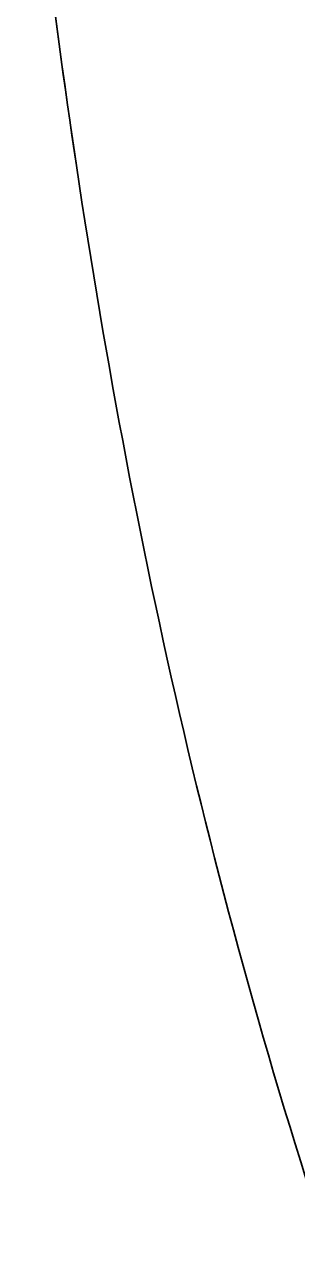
# Model space of a CAD drawing. Header units: millimetres. Extents: x 0 to 3661, y -1188 to 730.
# Drawn here: x 1890.3048 to 1890.3286, y 251.511 to 251.6167 of the extents above; entities that cross this region are included whole.
import ezdxf

# ---------------------------------------------------------------- set-up
doc = ezdxf.new("R2010")
doc.units = ezdxf.units.MM
doc.layers.add('Blocks', color=7, linetype='Continuous')
doc.layers.add('Blocks$Inner', color=7, linetype='Continuous', lineweight=25, true_color=0x007f00)
doc.layers.add('Blocks$Outline', color=7, linetype='Continuous', lineweight=35, true_color=0xff3f3f)

# ---------------------------------------------------------------- blocks, each defined once
blk = doc.blocks.new('AA10 Dining Table Front')
at = {"layer": 'Blocks$Inner'}
blk.add_open_spline([(1890.30124, 251.71852), (1890.30112, 251.68018), (1890.30607, 251.60719), (1890.33584, 251.47577), (1890.41821, 251.33422), (1890.59346, 251.23345), (1890.7289, 251.21872), (1890.80124, 251.21846)], degree=3, knots=[0, 0, 0, 0, 0.1140511, 0.217993, 0.4046393, 0.5899895, 0.8074982, 0.8074982, 0.8074982, 0.8074982], dxfattribs=at)
at = {"layer": 'Blocks$Outline'}
blk.add_open_spline([(1890.80124, 251.21846), (1890.7289, 251.21872), (1890.59346, 251.23345), (1890.41821, 251.33422), (1890.33584, 251.47577), (1890.30818, 251.59788), (1890.30261, 251.66102), (1890.30125, 251.68965)], degree=3, knots=[-53.1779638, -53.1779638, -53.1779638, -53.1779638, -52.9605138, -52.7752137, -52.5886179, -52.484704, -52.3993523, -52.3993523, -52.3993523, -52.3993523], dxfattribs=at)

msp = doc.modelspace()

# ---------------------------------------------------------------- block references
at = {"layer": 'Blocks'}
msp.add_blockref('AA10 Dining Table Front', (0, 0), dxfattribs=at)

doc.saveas('drawing.dxf')
